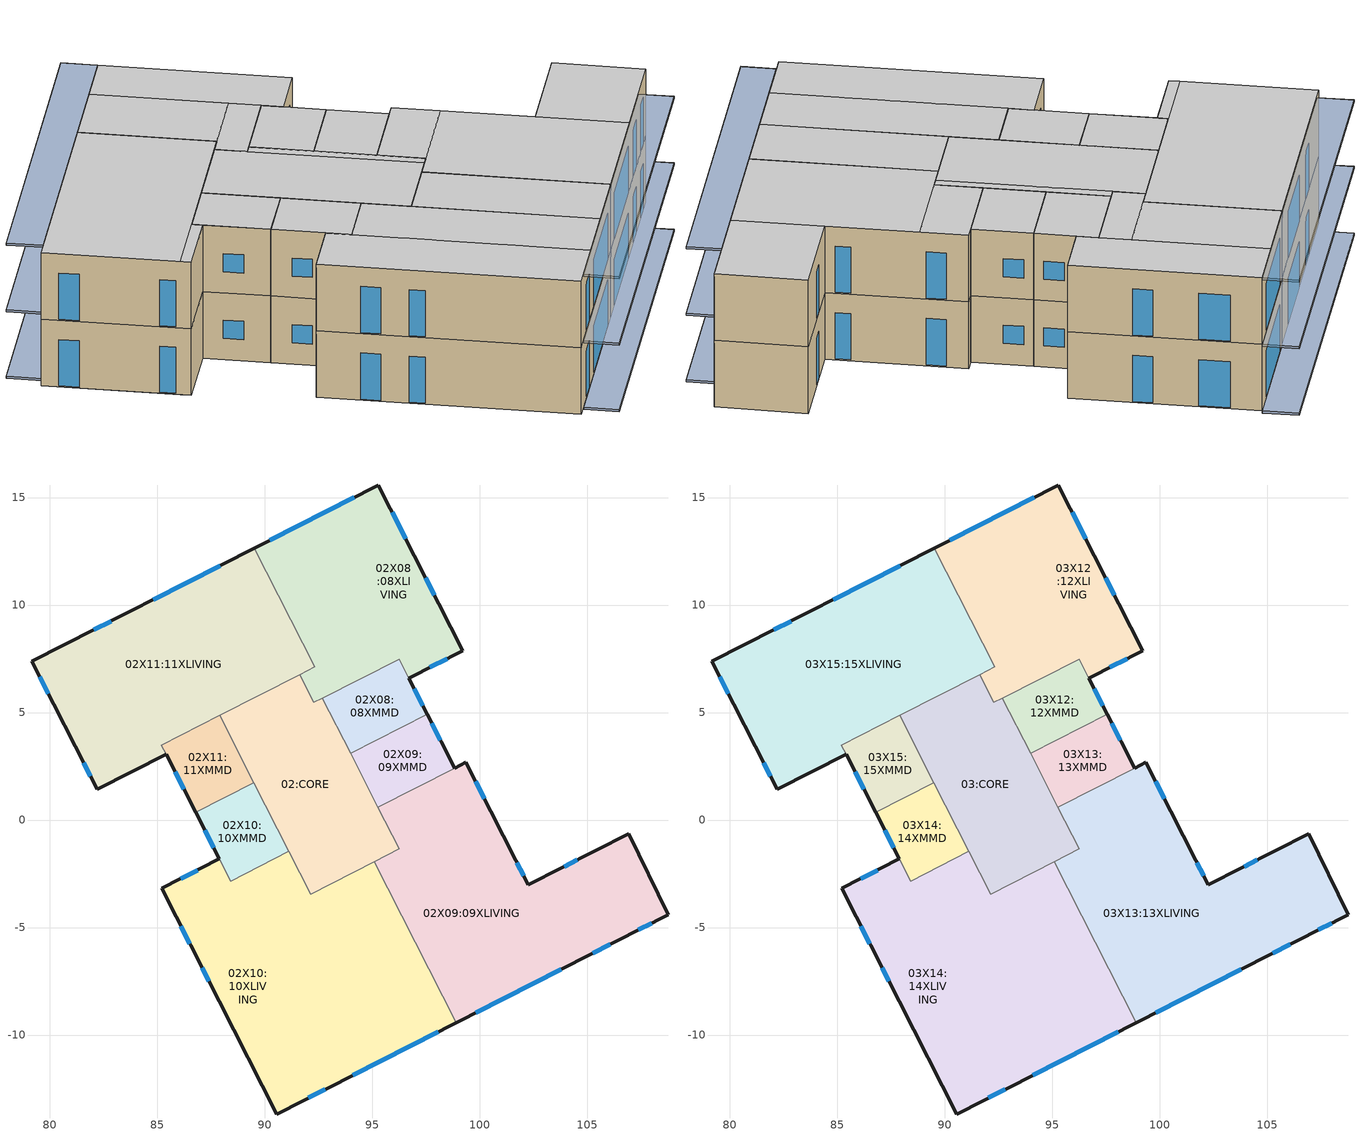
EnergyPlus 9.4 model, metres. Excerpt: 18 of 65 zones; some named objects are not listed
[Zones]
02:CORE
 floor to 01:CORE (_IntFloor1_Reversed_Rev): 96.26,-1.34 95.87,-1.54 92.29,5.47 92.69,5.67 z6.6; 95.87,-1.54 92.14,-3.44 87.91,4.87 91.63,6.77 z6.6
 wall to 02X09:09XLIVING (_Core_401 3 cm_Rev): 95.09,-1.94 96.26,-1.34 95.27,0.6 z6.6:9.9
 wall to 02X10:10XLIVING (_Core_401 3 cm_Rev): 91.13,-1.45 92.14,-3.44 95.09,-1.94 z6.6:9.9
 wall to 02X08:08XMMD (_Core_401 3 cm_Rev): 94,3.1 92.69,5.67 z6.6:9.9
 wall to 02X09:09XMMD (_Core_401 3 cm_Rev): 95.27,0.6 94,3.1 z6.6:9.9
 wall to 02X08:08XLIVING (_Core_401 3 cm_Rev): 92.69,5.67 92.29,5.47 91.63,6.77 z6.6:9.9
 wall to 02X11:11XLIVING (_Core_401 3 cm_Rev): 91.63,6.77 87.91,4.87 z6.6:9.9
 wall to 02X10:10XMMD (_Core_401 3 cm_Rev): 89.5,1.74 91.13,-1.45 z6.6:9.9
 wall to 02X11:11XMMD (_Core_401 3 cm_Rev): 87.91,4.87 89.5,1.74 z6.6:9.9
02X08:08XLIVING
 floor to 01X04:04XLIVING (_IntFloor1_Reversed_Rev): 95.59,8.79 92.33,7.13 89.52,12.64 92.78,14.31 z6.6; 96.25,7.49 92.29,5.47 91.63,6.77 95.59,8.79 z6.6; 99.21,7.88 96.7,6.6 92.78,14.31 95.29,15.58 z6.6
 wall outside (_ExtWall 201_5cm): 96.7,6.6 99.21,7.88 95.29,15.58 89.52,12.64 z6.6:9.9
 wall to 02X08:08XMMD (_IntPartition): 92.69,5.67 96.25,7.49 96.7,6.6 z6.6:9.9
 wall to 02X11:11XLIVING (_IntPartition): 89.52,12.64 92.33,7.13 91.63,6.77 z6.6:9.9
 window (_4-6-5 - 1001): 97.69,7.11 98.49,7.51 / 97.9,10.47 97.49,11.26 / 96.57,13.08 95.93,14.32 z6.65:8.95
 window (_6-12-6 SunergyClear - 1002): 94.16,15.01 90.25,13.02 z6.65:8.95
02X08:08XMMD
 floor to 01X04:04XMMD (_IntFloor1_Reversed_Rev): 97.56,4.91 94,3.1 92.69,5.67 96.25,7.49 z6.6
 wall outside (_ExtWall 201_5cm MMD): 97.56,4.91 96.7,6.6 z6.6:9.9
 wall to 02X09:09XMMD (_IntPartition): 94,3.1 97.56,4.91 z6.6:9.9
 window (_4mm - 1003): 97.36,5.32 96.95,6.12 z7.65:8.55
02X09:09XLIVING
 floor to 01X05:05XLIVING (_IntFloor1_Reversed_Rev): 100.35,0.74 96.26,-1.34 95.27,0.6 99.36,2.69 z6.6; 108.77,-4.4 104.17,-6.75 102.27,-3.02 106.93,-0.64 z6.6; 104.17,-6.75 98.91,-9.43 95.09,-1.94 100.35,0.74 z6.6
 wall outside (_ExtWall 201_5cm): 98.91,-9.43 108.77,-4.4 106.93,-0.64 102.27,-3.02 99.36,2.69 98.84,2.42 z6.6:9.9
 wall to 02X09:09XMMD (_IntPartition_Rev): 98.84,2.42 95.27,0.6 z6.6:9.9
 wall to 02X10:10XLIVING (_IntPartition): 95.09,-1.94 98.91,-9.43 z6.6:9.9
 window (_6-12-6 SunergyClear - 1002): 99.83,-8.96 103.79,-6.94 z6.65:8.95
 window (_4-6-5 - 1001): 105.27,-6.19 106.07,-5.78 / 107.38,-5.11 108,-4.79 / 104.55,-1.85 103.93,-2.17 / 100.22,1 99.81,1.8 z6.65:8.95
 window x2 (_4-6-5 - 1001): 102.05,-2.6 101.74,-1.98 z6.65:8.95
02X09:09XMMD
 floor to 01X05:05XMMD (_IntFloor1_Reversed_Rev): 98.84,2.42 95.27,0.6 94,3.1 97.56,4.91 z6.6
 wall outside (_ExtWall 201_5cm MMD): 98.84,2.42 97.56,4.91 z6.6:9.9
 window (_4mm - 1003): 98.18,3.71 97.77,4.51 z7.65:8.55
02X10:10XLIVING
 floor to 01X06:06XLIVING (_IntFloor1_Reversed_Rev): 98.91,-9.43 95.95,-10.93 92.14,-3.44 95.09,-1.94 z6.6; 95.95,-10.93 93.25,-12.3 88.42,-2.83 91.13,-1.45 z6.6; 93.25,-12.3 90.55,-13.67 85.21,-3.18 87.9,-1.81 z6.6
 wall outside (_ExtWall 201_5cm): 87.9,-1.81 85.21,-3.18 90.55,-13.67 98.91,-9.43 z6.6:9.9
 wall to 02X10:10XMMD (_IntPartition_Rev): 91.13,-1.45 88.42,-2.83 87.9,-1.81 z6.6:9.9
 window (_4-6-5 - 1001): 92.03,-12.92 92.82,-12.52 / 86.89,-2.33 86.09,-2.73 z6.65:8.95
 window (_6-12-6 SunergyClear - 1002): 94.11,-11.87 98.07,-9.85 z6.65:8.95
 window x2 (_4-6-5 - 1001): 87.09,-6.87 87.41,-7.49 z6.65:8.95
 window x3 (_4-6-5 - 1001): 86.11,-4.94 86.51,-5.74 z6.65:8.95
02X10:10XMMD
 floor to 01X06:06XMMD (_IntFloor1_Reversed_Rev): 91.13,-1.45 88.42,-2.83 86.8,0.36 89.5,1.74 z6.6
 wall outside (_ExtWall 201_5cm MMD): 86.8,0.36 87.9,-1.81 z6.6:9.9
 wall to 02X11:11XMMD (_IntPartition): 89.5,1.74 86.8,0.36 z6.6:9.9
 window (_4mm - 1003): 87.22,-0.48 87.63,-1.28 z7.65:8.55
02X11:11XLIVING
 floor to 01X07:07XLIVING (_IntFloor1_Reversed_Rev): 85.42,3.06 82.21,1.43 81.99,1.86 85.2,3.49 z6.6; 92.33,7.13 81.99,1.86 79.18,7.38 89.52,12.64 z6.6
 wall outside (_ExtWall 201_5cm): 89.52,12.64 79.18,7.38 82.21,1.43 85.42,3.06 z6.6:9.9
 wall to 02X11:11XMMD (_IntPartition): 85.42,3.06 85.2,3.49 87.91,4.87 z6.6:9.9
 window (_4-6-5 - 1001): 82.86,9.25 82.06,8.84 / 79.54,6.67 79.94,5.87 z6.65:8.95
 window (_6-12-6 SunergyClear - 1002): 87.94,11.84 84.82,10.25 z6.65:8.95
 window x2 (_4-6-5 - 1001): 81.58,2.67 81.89,2.05 z6.65:8.95
02X11:11XMMD
 floor to 01X07:07XMMD (_IntFloor1_Reversed_Rev): 89.5,1.74 86.8,0.36 85.2,3.49 87.91,4.87 z6.6
 wall outside (_ExtWall 201_5cm MMD): 85.42,3.06 86.8,0.36 z6.6:9.9
 window (_4mm - 1003): 85.84,2.24 86.25,1.44 z7.65:8.55
03:CORE
 floor to 02:CORE (_IntFloor1_Reversed_Rev): 96.26,-1.34 95.87,-1.54 92.29,5.47 92.69,5.67 z9.9; 95.87,-1.54 92.14,-3.44 87.91,4.87 91.63,6.77 z9.9
 wall to 03X13:13XLIVING (_Core_401 3 cm_Rev): 95.09,-1.94 96.26,-1.34 95.27,0.6 z9.9:13.2
 wall to 03X14:14XLIVING (_Core_401 3 cm_Rev): 91.13,-1.45 92.14,-3.44 95.09,-1.94 z9.9:13.2
 wall to 03X12:12XMMD (_Core_401 3 cm_Rev): 94,3.1 92.69,5.67 z9.9:13.2
 wall to 03X13:13XMMD (_Core_401 3 cm_Rev): 95.27,0.6 94,3.1 z9.9:13.2
 wall to 03X12:12XLIVING (_Core_401 3 cm_Rev): 92.69,5.67 92.29,5.47 91.63,6.77 z9.9:13.2
 wall to 03X15:15XLIVING (_Core_401 3 cm_Rev): 91.63,6.77 87.91,4.87 z9.9:13.2
 wall to 03X14:14XMMD (_Core_401 3 cm_Rev): 89.5,1.74 91.13,-1.45 z9.9:13.2
 wall to 03X15:15XMMD (_Core_401 3 cm_Rev): 87.91,4.87 89.5,1.74 z9.9:13.2
 ceiling to 04:CORE (_IntFloor1_Reversed): 92.29,5.47 95.87,-1.54 96.26,-1.34 92.69,5.67 z13.2; 87.91,4.87 92.14,-3.44 95.87,-1.54 91.63,6.77 z13.2
03X12:12XLIVING
 floor to 02X08:08XLIVING (_IntFloor1_Reversed_Rev): 95.59,8.79 92.33,7.13 89.52,12.64 92.78,14.31 z9.9; 96.25,7.49 92.29,5.47 91.63,6.77 95.59,8.79 z9.9; 99.21,7.88 96.7,6.6 92.78,14.31 95.29,15.58 z9.9
 wall outside (_ExtWall 201_5cm): 96.7,6.6 99.21,7.88 95.29,15.58 89.52,12.64 z9.9:13.2
 wall to 03X12:12XMMD (_IntPartition): 92.69,5.67 96.25,7.49 96.7,6.6 z9.9:13.2
 wall to 03X15:15XLIVING (_IntPartition): 89.52,12.64 92.33,7.13 91.63,6.77 z9.9:13.2
 window (_4-6-5 - 1001): 97.69,7.11 98.49,7.51 / 97.9,10.47 97.49,11.26 / 96.57,13.08 95.93,14.32 z9.95:12.25
 window (_6-12-6 SunergyClear - 1002): 94.16,15.01 90.25,13.02 z9.95:12.25
 ceiling to 04X16:16XLIVING (_IntFloor1_Reversed): 89.52,12.64 92.33,7.13 95.59,8.79 92.78,14.31 z13.2; 91.63,6.77 92.29,5.47 96.25,7.49 95.59,8.79 z13.2; 92.78,14.31 96.7,6.6 99.21,7.88 95.29,15.58 z13.2
03X12:12XMMD
 floor to 02X08:08XMMD (_IntFloor1_Reversed_Rev): 97.56,4.91 94,3.1 92.69,5.67 96.25,7.49 z9.9
 wall outside (_ExtWall 201_5cm MMD): 97.56,4.91 96.7,6.6 z9.9:13.2
 wall to 03X13:13XMMD (_IntPartition): 94,3.1 97.56,4.91 z9.9:13.2
 window (_4mm - 1003): 97.36,5.32 96.95,6.12 z10.95:11.85
 ceiling to 04X16:16XMMD (_IntFloor1_Reversed): 92.69,5.67 94,3.1 97.56,4.91 96.25,7.49 z13.2
03X13:13XLIVING
 floor to 02X09:09XLIVING (_IntFloor1_Reversed_Rev): 100.35,0.74 96.26,-1.34 95.27,0.6 99.36,2.69 z9.9; 108.77,-4.4 104.17,-6.75 102.27,-3.02 106.93,-0.64 z9.9; 104.17,-6.75 98.91,-9.43 95.09,-1.94 100.35,0.74 z9.9
 wall outside (_ExtWall 201_5cm): 98.91,-9.43 108.77,-4.4 106.93,-0.64 102.27,-3.02 99.36,2.69 98.84,2.42 z9.9:13.2
 wall to 03X13:13XMMD (_IntPartition_Rev): 98.84,2.42 95.27,0.6 z9.9:13.2
 wall to 03X14:14XLIVING (_IntPartition): 95.09,-1.94 98.91,-9.43 z9.9:13.2
 window (_6-12-6 SunergyClear - 1002): 99.83,-8.96 103.79,-6.94 z9.95:12.25
 window (_4-6-5 - 1001): 105.27,-6.19 106.07,-5.78 / 107.38,-5.11 108,-4.79 / 104.55,-1.85 103.93,-2.17 / 100.22,1 99.81,1.8 z9.95:12.25
 window x2 (_4-6-5 - 1001): 102.05,-2.6 101.74,-1.98 z9.95:12.25
 ceiling to 04X17:17XLIVING (_IntFloor1_Reversed): 95.27,0.6 96.26,-1.34 100.35,0.74 99.36,2.69 z13.2; 102.27,-3.02 104.17,-6.75 108.77,-4.4 106.93,-0.64 z13.2; 95.09,-1.94 98.91,-9.43 104.17,-6.75 100.35,0.74 z13.2
03X13:13XMMD
 floor to 02X09:09XMMD (_IntFloor1_Reversed_Rev): 98.84,2.42 95.27,0.6 94,3.1 97.56,4.91 z9.9
 wall outside (_ExtWall 201_5cm MMD): 98.84,2.42 97.56,4.91 z9.9:13.2
 window (_4mm - 1003): 98.18,3.71 97.77,4.51 z10.95:11.85
 ceiling to 04X17:17XMMD (_IntFloor1_Reversed): 94,3.1 95.27,0.6 98.84,2.42 97.56,4.91 z13.2
03X14:14XLIVING
 floor to 02X10:10XLIVING (_IntFloor1_Reversed_Rev): 98.91,-9.43 95.95,-10.93 92.14,-3.44 95.09,-1.94 z9.9; 95.95,-10.93 93.25,-12.3 88.42,-2.83 91.13,-1.45 z9.9; 93.25,-12.3 90.55,-13.67 85.21,-3.18 87.9,-1.81 z9.9
 wall outside (_ExtWall 201_5cm): 87.9,-1.81 85.21,-3.18 90.55,-13.67 98.91,-9.43 z9.9:13.2
 wall to 03X14:14XMMD (_IntPartition_Rev): 91.13,-1.45 88.42,-2.83 87.9,-1.81 z9.9:13.2
 window (_4-6-5 - 1001): 92.03,-12.92 92.82,-12.52 / 86.89,-2.33 86.09,-2.73 z9.95:12.25
 window (_6-12-6 SunergyClear - 1002): 94.11,-11.87 98.07,-9.85 z9.95:12.25
 window x2 (_4-6-5 - 1001): 87.09,-6.87 87.41,-7.49 z9.95:12.25
 window x3 (_4-6-5 - 1001): 86.11,-4.94 86.51,-5.74 z9.95:12.25
 ceiling to 04X18:18XLIVING (_IntFloor1_Reversed): 92.14,-3.44 95.95,-10.93 98.91,-9.43 95.09,-1.94 z13.2; 88.42,-2.83 93.25,-12.3 95.95,-10.93 91.13,-1.45 z13.2; 85.21,-3.18 90.55,-13.67 93.25,-12.3 87.9,-1.81 z13.2
03X14:14XMMD
 floor to 02X10:10XMMD (_IntFloor1_Reversed_Rev): 91.13,-1.45 88.42,-2.83 86.8,0.36 89.5,1.74 z9.9
 wall outside (_ExtWall 201_5cm MMD): 86.8,0.36 87.9,-1.81 z9.9:13.2
 wall to 03X15:15XMMD (_IntPartition): 89.5,1.74 86.8,0.36 z9.9:13.2
 window (_4mm - 1003): 87.22,-0.48 87.63,-1.28 z10.95:11.85
 ceiling to 04X18:18XMMD (_IntFloor1_Reversed): 86.8,0.36 88.42,-2.83 91.13,-1.45 89.5,1.74 z13.2
03X15:15XLIVING
 floor to 02X11:11XLIVING (_IntFloor1_Reversed_Rev): 85.42,3.06 82.21,1.43 81.99,1.86 85.2,3.49 z9.9; 92.33,7.13 81.99,1.86 79.18,7.38 89.52,12.64 z9.9
 wall outside (_ExtWall 201_5cm): 89.52,12.64 79.18,7.38 82.21,1.43 85.42,3.06 z9.9:13.2
 wall to 03X15:15XMMD (_IntPartition): 85.42,3.06 85.2,3.49 87.91,4.87 z9.9:13.2
 window (_4-6-5 - 1001): 82.86,9.25 82.06,8.84 / 79.54,6.67 79.94,5.87 z9.95:12.25
 window (_6-12-6 SunergyClear - 1002): 87.94,11.84 84.82,10.25 z9.95:12.25
 window x2 (_4-6-5 - 1001): 81.58,2.67 81.89,2.05 z9.95:12.25
 ceiling to 04X19:19XLIVING (_IntFloor1_Reversed): 81.99,1.86 82.21,1.43 85.42,3.06 85.2,3.49 z13.2; 79.18,7.38 81.99,1.86 92.33,7.13 89.52,12.64 z13.2
03X15:15XMMD
 floor to 02X11:11XMMD (_IntFloor1_Reversed_Rev): 89.5,1.74 86.8,0.36 85.2,3.49 87.91,4.87 z9.9
 wall outside (_ExtWall 201_5cm MMD): 85.42,3.06 86.8,0.36 z9.9:13.2
 window (_4mm - 1003): 85.84,2.24 86.25,1.44 z10.95:11.85
 ceiling to 04X19:19XMMD (_IntFloor1_Reversed): 85.2,3.49 86.8,0.36 89.5,1.74 87.91,4.87 z13.2
shading: 95.29,15.58 94.54,17.06 / 94.54,17.06 79.05,9.17 / 79.05,9.17 79.8,7.69 / 79.8,7.69 95.29,15.58 / 91.9,-14.78 107.37,-6.9 / 107.37,-6.9 106.65,-5.48 / 106.65,-5.48 91.18,-13.37 / 91.18,-13.37 91.9,-14.78 z6.5:6.6; 95.29,15.58 94.54,17.06 / 94.54,17.06 79.05,9.17 / 79.05,9.17 79.8,7.69 / 79.8,7.69 95.29,15.58 / 91.9,-14.78 107.37,-6.9 / 107.37,-6.9 106.65,-5.48 / 106.65,-5.48 91.18,-13.37 / 91.18,-13.37 91.9,-14.78 z9.8:9.9; 95.29,15.58 94.54,17.06 / 94.54,17.06 79.05,9.17 / 79.05,9.17 79.8,7.69 / 79.8,7.69 95.29,15.58 / 91.9,-14.78 107.37,-6.9 / 107.37,-6.9 106.65,-5.48 / 106.65,-5.48 91.18,-13.37 / 91.18,-13.37 91.9,-14.78 z13.1:13.2; 79.8,7.69 79.05,9.17 94.54,17.06 95.29,15.58 z6.5; 79.05,9.17 79.8,7.69 95.29,15.58 94.54,17.06 z6.6; 91.9,-14.78 91.18,-13.37 106.65,-5.48 107.37,-6.9 z6.5; 91.18,-13.37 91.9,-14.78 107.37,-6.9 106.65,-5.48 z6.6; 79.8,7.69 79.05,9.17 94.54,17.06 95.29,15.58 z9.8; 79.05,9.17 79.8,7.69 95.29,15.58 94.54,17.06 z9.9; 91.9,-14.78 91.18,-13.37 106.65,-5.48 107.37,-6.9 z9.8; 91.18,-13.37 91.9,-14.78 107.37,-6.9 106.65,-5.48 z9.9; 79.8,7.69 79.05,9.17 94.54,17.06 95.29,15.58 z13.1; 79.05,9.17 79.8,7.69 95.29,15.58 94.54,17.06 z13.2; 91.9,-14.78 91.18,-13.37 106.65,-5.48 107.37,-6.9 z13.1; 91.18,-13.37 91.9,-14.78 107.37,-6.9 106.65,-5.48 z13.2
[Building]
Hakneset Hagdola 13: Loads convergence tolerance value=0.04; Maximum number of warmup days=25; Minimum number of warmup days=6; North axis=0; Solar distribution=FullExterior; Temperature convergence tolerance value=0.4; Terrain=City
[Site:GroundReflectance]
0.2, 0.2, 0.2, 0.2, 0.2, 0.2, 0.2, 0.2, 0.2, 0.2, 0.2, 0.2
[Site:GroundReflectance:SnowModifier]
2, 2
[Site:GroundTemperature:BuildingSurface]
18, 18, 18, 18, 18, 18, 18, 18, 18, 18, 18, 18
[Site:GroundTemperature:Deep]
18, 18, 18, 18, 18, 18, 18, 18, 18, 18, 18, 18
[Site:GroundTemperature:FCfactorMethod]
January ground temperature=14.56; February ground temperature=15.21; March ground temperature=16.32; April ground temperature=21.47; May ground temperature=26.48; June ground temperature=30.09; July ground temperature=32.2; August ground temperature=33.24; September ground temperature=31.42; October ground temperature=27.68; November ground temperature=21.81; December ground temperature=17.94
[Site:GroundTemperature:Shallow]
18, 18, 18, 18, 18, 18, 18, 18, 18, 18, 18, 18
[Site:Location]
Tel aviv (01-01:31-12)  (01-01:31-12): Elevation=49; Latitude=32; Longitude=34.9; Time zone=2
[Construction]
_4-6-5 - 1001: Simple _4-6-5 - 1001
_4-6-5 - 2001: 30001, Simple _4-6-5 - 1001
_4mm - 1003: Simple _4mm - 1003
_6-12-6 SunergyClear - 1002: Simple _6-12-6 SunergyClear - 1002
_6-12-6 SunergyClear - 2002: 30005, Simple _6-12-6 SunergyClear - 1002
_Core_401 3 cm_Rev: _1045 Thermal Plaster 200_.03, _1045_RegularConcrete_1.1.1_.2
_ExtWall 201_5cm: _1045_Cemented Plaster_2.2_.02, _1045_RegularConcrete_1.1.1_.2, _1045 Cellular Glass 24_14.10_.05, _1045 Gypsum Board_3.3_.0125
_ExtWall 201_5cm MMD: _1045_Cemented Plaster_2.2_.02, _1045_RegularConcrete_1.1.1_.3, _1045 Cellular Glass 24_14.10_.05, _1045 Gypsum Board_3.3_.0125
_IntFloor1_Reversed: _1045 Ceramic porcelain_12.1_.02, _1045_Cemented Plaster_2.2_.02, _1045 Sand and gravel_10.1_.08, 0_Palziv_.006, _1045_RegularConcrete_1.1.1_.2, _1045_IntTiah_Cement Lime Plaster_2.1_.02
_IntFloor1_Reversed_Rev: _1045_IntTiah_Cement Lime Plaster_2.1_.02, _1045_RegularConcrete_1.1.1_.2, 0_Palziv_.006, _1045 Sand and gravel_10.1_.08, _1045_Cemented Plaster_2.2_.02, _1045 Ceramic porcelain_12.1_.02
_IntPartition; _IntPartition_Rev: _1045_IntTiah_Cement Lime Plaster_2.1_.015, _1045 Light Concrete Cement Regular Aggregates 2000_1.2.2.1_.1, _1045_IntTiah_Cement Lime Plaster_2.1_.015
[Material] Solar absorptance=0.4; Thermal absorptance=0.9; Visible absorptance=0.4
Name | Conductivity | Density | Roughness | Specific heat | Thickness
0_Palziv_.006 | 0.04 | 40 | Rough | 1000 | 0.006
_1045 Cellular Glass 24_14.10_.05 | 0.034 | 100 | Rough | 1030 | 0.05
_1045 Ceramic porcelain_12.1_.02 | 1.3 | 2300 | Smooth | 840 | 0.02
_1045 Gypsum Board_3.3_.0125 | 0.25 | 800 | Smooth | 1000 | 0.0125
_1045 Light Concrete Cement Regular Aggregates 2000_1.2.2.1_.1 | 1.3 | 2000 | MediumRough | 1000 | 0.1
_1045 Sand and gravel_10.1_.08 | 2 | 1950 | Rough | 1045 | 0.08
_1045 Thermal Plaster 200_.03 | 0.072 | 200 | Smooth | 800 | 0.03
_1045_Cemented Plaster_2.2_.02 | 1 | 1800 | Rough | 1000 | 0.02
_1045_IntTiah_Cement Lime Plaster_2.1_.02 | 0.8 | 1600 | Smooth | 1000 | 0.02
_1045_IntTiah_Cement Lime Plaster_2.1_.015 | 0.8 | 1600 | Smooth | 1000 | 0.015
_1045_RegularConcrete_1.1.1_.2 | 2 | 2400 | MediumRough | 1000 | 0.2
_1045_RegularConcrete_1.1.1_.3 | 2 | 2400 | MediumRough | 1000 | 0.3
[WindowMaterial:Blind]
30005: Back side slat beam solar reflectance=0.2; Back side slat beam visible reflectance=0.2; Back side slat diffuse solar reflectance=0.2; Back side slat diffuse visible reflectance=0.2; Back side slat infrared hemispherical emissivity=0.9; Blind bottom opening multiplier=0.5; Blind left side opening multiplier=0.5; Blind right side opening multiplier=0.5; Blind to glass distance=0.05; Blind top opening multiplier=0.5; Front side slat beam solar reflectance=0.2; Front side slat beam visible reflectance=0.2; Front side slat diffuse solar reflectance=0.2; Front side slat diffuse visible reflectance=0.2; Front side slat infrared hemispherical emissivity=0.9; Maximum slat angle=180; Minimum slat angle=0; Slat angle=0; Slat beam solar transmittance=0; Slat beam visible transmittance=0; Slat conductivity=0.1; Slat diffuse solar transmittance=0; Slat diffuse visible transmittance=0; Slat infrared hemispherical transmittance=0; Slat orientation=Vertical; Slat separation=0.05; Slat thickness=0.001; Slat width=0.025
[WindowMaterial:Shade]
30001: Airflow permeability=0; Bottom opening multiplier=0; Conductivity=160; Infrared hemispherical emissivity=0.9; Infrared transmittance=0.05; Left side opening multiplier=0; Right side opening multiplier=0; Shade to glass distance=0.05; Solar reflectance=0.6; Solar transmittance=0.15; Thickness=0.001; Top opening multiplier=0; Visible reflectance=0.6; Visible transmittance=0.15
[WindowMaterial:SimpleGlazingSystem]
Name | Solar heat gain coefficient | U factor | Visible transmittance
Simple _4-6-5 - 1001 | 0.763 | 3.042 | 0.81
Simple _4mm - 1003 | 0.847 | 5.871 | 0.892
Simple _6-12-6 SunergyClear - 1002 | 0.53 | 2.2 | 0.63
[Lights] Design level calculation method=Watts/Area; Fraction radiant=0.72; Fraction replaceable=1; Fraction visible=0.18; Return air fraction=0; Schedule=0_Baseline Residential Lighting Schedule; Watts per zone floor area=5
Name | Zone or zonelist | End use subcategory
02X08:08XLIVING General lighting | 02X08:08XLIVING | ELECTRIC EQUIPMENT#02X08:08XLIVING#GeneralLights
02X08:08XMMD General lighting | 02X08:08XMMD | ELECTRIC EQUIPMENT#02X08:08XMMD#GeneralLights
02X09:09XLIVING General lighting | 02X09:09XLIVING | ELECTRIC EQUIPMENT#02X09:09XLIVING#GeneralLights
02X09:09XMMD General lighting | 02X09:09XMMD | ELECTRIC EQUIPMENT#02X09:09XMMD#GeneralLights
02X10:10XLIVING General lighting | 02X10:10XLIVING | ELECTRIC EQUIPMENT#02X10:10XLIVING#GeneralLights
02X10:10XMMD General lighting | 02X10:10XMMD | ELECTRIC EQUIPMENT#02X10:10XMMD#GeneralLights
02X11:11XLIVING General lighting | 02X11:11XLIVING | ELECTRIC EQUIPMENT#02X11:11XLIVING#GeneralLights
02X11:11XMMD General lighting | 02X11:11XMMD | ELECTRIC EQUIPMENT#02X11:11XMMD#GeneralLights
03X12:12XLIVING General lighting | 03X12:12XLIVING | ELECTRIC EQUIPMENT#03X12:12XLIVING#GeneralLights
03X12:12XMMD General lighting | 03X12:12XMMD | ELECTRIC EQUIPMENT#03X12:12XMMD#GeneralLights
03X13:13XLIVING General lighting | 03X13:13XLIVING | ELECTRIC EQUIPMENT#03X13:13XLIVING#GeneralLights
03X13:13XMMD General lighting | 03X13:13XMMD | ELECTRIC EQUIPMENT#03X13:13XMMD#GeneralLights
03X14:14XLIVING General lighting | 03X14:14XLIVING | ELECTRIC EQUIPMENT#03X14:14XLIVING#GeneralLights
03X14:14XMMD General lighting | 03X14:14XMMD | ELECTRIC EQUIPMENT#03X14:14XMMD#GeneralLights
03X15:15XLIVING General lighting | 03X15:15XLIVING | ELECTRIC EQUIPMENT#03X15:15XLIVING#GeneralLights
03X15:15XMMD General lighting | 03X15:15XMMD | ELECTRIC EQUIPMENT#03X15:15XMMD#GeneralLights
[OtherEquipment] Carbon dioxide generation rate=0; Design level calculation method=Watts/Area; End use subcategory=General; Fraction latent=0; Fraction lost=0; Fraction radiant=0.2; Fuel type=Electricity
Name | Zone or zonelist | Power per zone floor area | Schedule
02X08:08XLIVING Equipment gain | 02X08:08XLIVING | 1 | 0_(2017) Baseline Residential Equipment Schedule
02X08:08XLIVING Miscellaneous gain | 02X08:08XLIVING | 8 | 0_(2017) Baseline Residential Non Fixed Equipment Schedule
02X08:08XMMD Equipment gain | 02X08:08XMMD | 1 | 0_(2017) Baseline Residential Equipment Schedule
02X08:08XMMD Miscellaneous gain | 02X08:08XMMD | 8 | 0_(2017) Baseline Residential Non Fixed Equipment Schedule
02X09:09XLIVING Equipment gain | 02X09:09XLIVING | 1 | 0_(2017) Baseline Residential Equipment Schedule
02X09:09XLIVING Miscellaneous gain | 02X09:09XLIVING | 8 | 0_(2017) Baseline Residential Non Fixed Equipment Schedule
02X09:09XMMD Equipment gain | 02X09:09XMMD | 1 | 0_(2017) Baseline Residential Equipment Schedule
02X09:09XMMD Miscellaneous gain | 02X09:09XMMD | 8 | 0_(2017) Baseline Residential Non Fixed Equipment Schedule
02X10:10XLIVING Equipment gain | 02X10:10XLIVING | 1 | 0_(2017) Baseline Residential Equipment Schedule
02X10:10XLIVING Miscellaneous gain | 02X10:10XLIVING | 8 | 0_(2017) Baseline Residential Non Fixed Equipment Schedule
02X10:10XMMD Equipment gain | 02X10:10XMMD | 1 | 0_(2017) Baseline Residential Equipment Schedule
02X10:10XMMD Miscellaneous gain | 02X10:10XMMD | 8 | 0_(2017) Baseline Residential Non Fixed Equipment Schedule
02X11:11XLIVING Equipment gain | 02X11:11XLIVING | 1 | 0_(2017) Baseline Residential Equipment Schedule
02X11:11XLIVING Miscellaneous gain | 02X11:11XLIVING | 8 | 0_(2017) Baseline Residential Non Fixed Equipment Schedule
02X11:11XMMD Equipment gain | 02X11:11XMMD | 1 | 0_(2017) Baseline Residential Equipment Schedule
02X11:11XMMD Miscellaneous gain | 02X11:11XMMD | 8 | 0_(2017) Baseline Residential Non Fixed Equipment Schedule
03X12:12XLIVING Equipment gain | 03X12:12XLIVING | 1 | 0_(2017) Baseline Residential Equipment Schedule
03X12:12XLIVING Miscellaneous gain | 03X12:12XLIVING | 8 | 0_(2017) Baseline Residential Non Fixed Equipment Schedule
03X12:12XMMD Equipment gain | 03X12:12XMMD | 1 | 0_(2017) Baseline Residential Equipment Schedule
03X12:12XMMD Miscellaneous gain | 03X12:12XMMD | 8 | 0_(2017) Baseline Residential Non Fixed Equipment Schedule
03X13:13XLIVING Equipment gain | 03X13:13XLIVING | 1 | 0_(2017) Baseline Residential Equipment Schedule
03X13:13XLIVING Miscellaneous gain | 03X13:13XLIVING | 8 | 0_(2017) Baseline Residential Non Fixed Equipment Schedule
03X13:13XMMD Equipment gain | 03X13:13XMMD | 1 | 0_(2017) Baseline Residential Equipment Schedule
03X13:13XMMD Miscellaneous gain | 03X13:13XMMD | 8 | 0_(2017) Baseline Residential Non Fixed Equipment Schedule
03X14:14XLIVING Equipment gain | 03X14:14XLIVING | 1 | 0_(2017) Baseline Residential Equipment Schedule
03X14:14XLIVING Miscellaneous gain | 03X14:14XLIVING | 8 | 0_(2017) Baseline Residential Non Fixed Equipment Schedule
03X14:14XMMD Equipment gain | 03X14:14XMMD | 1 | 0_(2017) Baseline Residential Equipment Schedule
03X14:14XMMD Miscellaneous gain | 03X14:14XMMD | 8 | 0_(2017) Baseline Residential Non Fixed Equipment Schedule
03X15:15XLIVING Equipment gain | 03X15:15XLIVING | 1 | 0_(2017) Baseline Residential Equipment Schedule
03X15:15XLIVING Miscellaneous gain | 03X15:15XLIVING | 8 | 0_(2017) Baseline Residential Non Fixed Equipment Schedule
03X15:15XMMD Equipment gain | 03X15:15XMMD | 1 | 0_(2017) Baseline Residential Equipment Schedule
03X15:15XMMD Miscellaneous gain | 03X15:15XMMD | 8 | 0_(2017) Baseline Residential Non Fixed Equipment Schedule
[People] Air velocity schedule=Default Air Velocity for Comfort Calculations; Carbon dioxide generation rate=3.82e-08; Clothing insulation calculation method=ClothingInsulationSchedule; Enable ashrae 55 comfort warnings=No; Fraction radiant=0.3; Mean radiant temperature calculation type=ZoneAveraged; Number of people calculation method=People/Area; Number of people schedule=0_Baseline Residential Occupancy Schedule; Sensible heat fraction=Autocalculate; Work efficiency schedule=Work efficiency
Name | Zone or zonelist | Activity level schedule | Clothing insulation schedule | People per zone floor area
People 02X08:08XLIVING | 02X08:08XLIVING | Activity Schedule 16657 | Clothing Schedule 16657 | 0.04
People 02X08:08XMMD | 02X08:08XMMD | Activity Schedule 16669 | Clothing Schedule 16669 | 0.04
People 02X09:09XLIVING | 02X09:09XLIVING | Activity Schedule 16700 | Clothing Schedule 16700 | 0.04
People 02X09:09XMMD | 02X09:09XMMD | Activity Schedule 16693 | Clothing Schedule 16693 | 0.04
People 02X10:10XLIVING | 02X10:10XLIVING | Activity Schedule 16735 | Clothing Schedule 16735 | 0.05
People 02X10:10XMMD | 02X10:10XMMD | Activity Schedule 16727 | Clothing Schedule 16727 | 0.05
People 02X11:11XLIVING | 02X11:11XLIVING | Activity Schedule 16761 | Clothing Schedule 16761 | 0.04
People 02X11:11XMMD | 02X11:11XMMD | Activity Schedule 16771 | Clothing Schedule 16771 | 0.04
People 03X12:12XLIVING | 03X12:12XLIVING | Activity Schedule 16816 | Clothing Schedule 16816 | 0.04
People 03X12:12XMMD | 03X12:12XMMD | Activity Schedule 16828 | Clothing Schedule 16828 | 0.04
People 03X13:13XLIVING | 03X13:13XLIVING | Activity Schedule 16859 | Clothing Schedule 16859 | 0.04
People 03X13:13XMMD | 03X13:13XMMD | Activity Schedule 16852 | Clothing Schedule 16852 | 0.04
People 03X14:14XLIVING | 03X14:14XLIVING | Activity Schedule 16894 | Clothing Schedule 16894 | 0.05
People 03X14:14XMMD | 03X14:14XMMD | Activity Schedule 16886 | Clothing Schedule 16886 | 0.05
People 03X15:15XLIVING | 03X15:15XLIVING | Activity Schedule 16920 | Clothing Schedule 16920 | 0.04
People 03X15:15XMMD | 03X15:15XMMD | Activity Schedule 16930 | Clothing Schedule 16930 | 0.04
[ThermostatSetpoint:DualSetpoint]
Name | Cooling setpoint temperature schedule | Heating setpoint temperature schedule
Dual Setpoint - Zone 02X08:08XLIVING | 02X08:08XLIVING Cooling SP Sch | 02X08:08XLIVING Heating Setpoint Schedule
Dual Setpoint - Zone 02X08:08XMMD | 02X08:08XMMD Cooling SP Sch | 02X08:08XMMD Heating Setpoint Schedule
Dual Setpoint - Zone 02X09:09XLIVING | 02X09:09XLIVING Cooling SP Sch | 02X09:09XLIVING Heating Setpoint Schedule
Dual Setpoint - Zone 02X09:09XMMD | 02X09:09XMMD Cooling SP Sch | 02X09:09XMMD Heating Setpoint Schedule
Dual Setpoint - Zone 02X10:10XLIVING | 02X10:10XLIVING Cooling SP Sch | 02X10:10XLIVING Heating Setpoint Schedule
Dual Setpoint - Zone 02X10:10XMMD | 02X10:10XMMD Cooling SP Sch | 02X10:10XMMD Heating Setpoint Schedule
Dual Setpoint - Zone 02X11:11XLIVING | 02X11:11XLIVING Cooling SP Sch | 02X11:11XLIVING Heating Setpoint Schedule
Dual Setpoint - Zone 02X11:11XMMD | 02X11:11XMMD Cooling SP Sch | 02X11:11XMMD Heating Setpoint Schedule
Dual Setpoint - Zone 03X12:12XLIVING | 03X12:12XLIVING Cooling SP Sch | 03X12:12XLIVING Heating Setpoint Schedule
Dual Setpoint - Zone 03X12:12XMMD | 03X12:12XMMD Cooling SP Sch | 03X12:12XMMD Heating Setpoint Schedule
Dual Setpoint - Zone 03X13:13XLIVING | 03X13:13XLIVING Cooling SP Sch | 03X13:13XLIVING Heating Setpoint Schedule
Dual Setpoint - Zone 03X13:13XMMD | 03X13:13XMMD Cooling SP Sch | 03X13:13XMMD Heating Setpoint Schedule
Dual Setpoint - Zone 03X14:14XLIVING | 03X14:14XLIVING Cooling SP Sch | 03X14:14XLIVING Heating Setpoint Schedule
Dual Setpoint - Zone 03X14:14XMMD | 03X14:14XMMD Cooling SP Sch | 03X14:14XMMD Heating Setpoint Schedule
Dual Setpoint - Zone 03X15:15XLIVING | 03X15:15XLIVING Cooling SP Sch | 03X15:15XLIVING Heating Setpoint Schedule
Dual Setpoint - Zone 03X15:15XMMD | 03X15:15XMMD Cooling SP Sch | 03X15:15XMMD Heating Setpoint Schedule
[WindowShadingControl] Glare control is active=No; Multiple surface control type=Group; Setpoint 2=0; Type of slat angle control for blinds=FixedSlatAngle
Name | Zone | Construction with shading | Fenestration surface name 1 | Fenestration surface name 2 | Fenestration surface name 3 | Schedule | Shading control is scheduled | Shading control type | Shading type | Fenestration surface name 4 | Fenestration surface name 5
71001 | 02X08:08XLIVING | _4-6-5 - 2001 | 02X08:08XLIVING_Wall_4_0_0_0_0_0_Win | 02X08:08XLIVING_Wall_5_0_0_0_0_1_Win | 02X08:08XLIVING_Wall_5_0_0_1_0_0_Win | 0_(2017) Residential Exterior Shading Schedule - Zone A-B | Yes | OnIfScheduleAllows | ExteriorShade
71002 | 02X08:08XLIVING | _6-12-6 SunergyClear - 2002 | 02X08:08XLIVING_Wall_6_0_0_0_0_0_Win |  |  |  | No | AlwaysOn | ExteriorBlind
81001 | 02X09:09XLIVING | _4-6-5 - 2001 | 02X09:09XLIVING_Wall_2_0_0_1_0_1_Win | 02X09:09XLIVING_Wall_2_0_0_2_0_0_Win | 02X09:09XLIVING_Wall_4_0_0_0_0_0_Win | 0_(2017) Residential Exterior Shading Schedule - Zone A-B | Yes | OnIfScheduleAllows | ExteriorShade | 02X09:09XLIVING_Wall_5_0_0_0_0_2_Win | 02X09:09XLIVING_Wall_5_0_0_2_0_0_Win
81002 | 02X09:09XLIVING | _6-12-6 SunergyClear - 2002 | 02X09:09XLIVING_Wall_2_0_0_0_0_2_Win |  |  |  | No | AlwaysOn | ExteriorBlind
91001 | 02X10:10XLIVING | _4-6-5 - 2001 | 02X10:10XLIVING_Wall_2_0_0_0_0_1_Win | 02X10:10XLIVING_Wall_8_0_0_0_0_0_Win | 02X10:10XLIVING_Wall_9_0_0_0_0_4_Win | 0_(2017) Residential Exterior Shading Schedule - Zone A-B | Yes | OnIfScheduleAllows | ExteriorShade | 02X10:10XLIVING_Wall_9_0_0_2_0_2_Win
91002 | 02X10:10XLIVING | _6-12-6 SunergyClear - 2002 | 02X10:10XLIVING_Wall_2_0_0_1_0_0_Win |  |  |  | No | AlwaysOn | ExteriorBlind
101001 | 02X11:11XLIVING | _4-6-5 - 2001 | 02X11:11XLIVING_Wall_5_0_0_0_0_1_Win | 02X11:11XLIVING_Wall_6_0_0_0_0_2_Win | 02X11:11XLIVING_Wall_6_0_0_1_0_1_Win | 0_(2017) Residential Exterior Shading Schedule - Zone A-B | Yes | OnIfScheduleAllows | ExteriorShade
101002 | 02X11:11XLIVING | _6-12-6 SunergyClear - 2002 | 02X11:11XLIVING_Wall_5_0_0_1_0_0_Win |  |  |  | No | AlwaysOn | ExteriorBlind
111001 | 03X12:12XLIVING | _4-6-5 - 2001 | 03X12:12XLIVING_Wall_4_0_0_0_0_0_Win | 03X12:12XLIVING_Wall_5_0_0_0_0_1_Win | 03X12:12XLIVING_Wall_5_0_0_1_0_0_Win | 0_(2017) Residential Exterior Shading Schedule - Zone A-B | Yes | OnIfScheduleAllows | ExteriorShade
111002 | 03X12:12XLIVING | _6-12-6 SunergyClear - 2002 | 03X12:12XLIVING_Wall_6_0_0_0_0_0_Win |  |  |  | No | AlwaysOn | ExteriorBlind
121001 | 03X13:13XLIVING | _4-6-5 - 2001 | 03X13:13XLIVING_Wall_2_0_0_1_0_1_Win | 03X13:13XLIVING_Wall_2_0_0_2_0_0_Win | 03X13:13XLIVING_Wall_4_0_0_0_0_0_Win | 0_(2017) Residential Exterior Shading Schedule - Zone A-B | Yes | OnIfScheduleAllows | ExteriorShade | 03X13:13XLIVING_Wall_5_0_0_0_0_2_Win | 03X13:13XLIVING_Wall_5_0_0_2_0_0_Win
121002 | 03X13:13XLIVING | _6-12-6 SunergyClear - 2002 | 03X13:13XLIVING_Wall_2_0_0_0_0_2_Win |  |  |  | No | AlwaysOn | ExteriorBlind
131001 | 03X14:14XLIVING | _4-6-5 - 2001 | 03X14:14XLIVING_Wall_2_0_0_0_0_1_Win | 03X14:14XLIVING_Wall_8_0_0_0_0_0_Win | 03X14:14XLIVING_Wall_9_0_0_0_0_4_Win | 0_(2017) Residential Exterior Shading Schedule - Zone A-B | Yes | OnIfScheduleAllows | ExteriorShade | 03X14:14XLIVING_Wall_9_0_0_2_0_2_Win
131002 | 03X14:14XLIVING | _6-12-6 SunergyClear - 2002 | 03X14:14XLIVING_Wall_2_0_0_1_0_0_Win |  |  |  | No | AlwaysOn | ExteriorBlind
141001 | 03X15:15XLIVING | _4-6-5 - 2001 | 03X15:15XLIVING_Wall_5_0_0_0_0_1_Win | 03X15:15XLIVING_Wall_6_0_0_0_0_2_Win | 03X15:15XLIVING_Wall_6_0_0_1_0_1_Win | 0_(2017) Residential Exterior Shading Schedule - Zone A-B | Yes | OnIfScheduleAllows | ExteriorShade
141002 | 03X15:15XLIVING | _6-12-6 SunergyClear - 2002 | 03X15:15XLIVING_Wall_5_0_0_1_0_0_Win |  |  |  | No | AlwaysOn | ExteriorBlind
[Zone] Multiplier=1; Type=1; Zone inside convection algorithm=TARP
Name | Floor area | Part of total floor area | Volume
02:CORE; 03:CORE | 42.5196 | No | 140.3146
02X08:08XLIVING; 03X12:12XLIVING | 53.5072 | Yes | 176.5738
02X08:08XMMD; 03X12:12XMMD | 11.5554 | Yes | 38.1329
02X09:09XLIVING; 03X13:13XLIVING | 81.3693 | Yes | 268.5187
02X09:09XMMD; 03X13:13XMMD | 11.1935 | Yes | 36.9387
02X10:10XLIVING; 03X14:14XLIVING | 95.6822 | Yes | 315.7512
02X10:10XMMD; 03X14:14XMMD | 10.8795 | Yes | 35.9024
02X11:11XLIVING; 03X15:15XLIVING | 73.5994 | Yes | 242.8779
02X11:11XMMD; 03X15:15XMMD | 10.6935 | Yes | 35.2885
[ZoneControl:Thermostat] Control type schedule=Zone Control Type Sched
Name | Zone or zonelist | Control 1
02X08:08XLIVING Thermostat | 02X08:08XLIVING | Dual Setpoint - Zone 02X08:08XLIVING
02X08:08XMMD Thermostat | 02X08:08XMMD | Dual Setpoint - Zone 02X08:08XMMD
02X09:09XLIVING Thermostat | 02X09:09XLIVING | Dual Setpoint - Zone 02X09:09XLIVING
02X09:09XMMD Thermostat | 02X09:09XMMD | Dual Setpoint - Zone 02X09:09XMMD
02X10:10XLIVING Thermostat | 02X10:10XLIVING | Dual Setpoint - Zone 02X10:10XLIVING
02X10:10XMMD Thermostat | 02X10:10XMMD | Dual Setpoint - Zone 02X10:10XMMD
02X11:11XLIVING Thermostat | 02X11:11XLIVING | Dual Setpoint - Zone 02X11:11XLIVING
02X11:11XMMD Thermostat | 02X11:11XMMD | Dual Setpoint - Zone 02X11:11XMMD
03X12:12XLIVING Thermostat | 03X12:12XLIVING | Dual Setpoint - Zone 03X12:12XLIVING
03X12:12XMMD Thermostat | 03X12:12XMMD | Dual Setpoint - Zone 03X12:12XMMD
03X13:13XLIVING Thermostat | 03X13:13XLIVING | Dual Setpoint - Zone 03X13:13XLIVING
03X13:13XMMD Thermostat | 03X13:13XMMD | Dual Setpoint - Zone 03X13:13XMMD
03X14:14XLIVING Thermostat | 03X14:14XLIVING | Dual Setpoint - Zone 03X14:14XLIVING
03X14:14XMMD Thermostat | 03X14:14XMMD | Dual Setpoint - Zone 03X14:14XMMD
03X15:15XLIVING Thermostat | 03X15:15XLIVING | Dual Setpoint - Zone 03X15:15XLIVING
03X15:15XMMD Thermostat | 03X15:15XMMD | Dual Setpoint - Zone 03X15:15XMMD
[Zone equipment]
02X08:08XLIVING: 02X08:08XLIVING Ideal Loads Air
02X08:08XMMD: 02X08:08XMMD Ideal Loads Air
02X09:09XLIVING: 02X09:09XLIVING Ideal Loads Air
02X09:09XMMD: 02X09:09XMMD Ideal Loads Air
02X10:10XLIVING: 02X10:10XLIVING Ideal Loads Air
02X10:10XMMD: 02X10:10XMMD Ideal Loads Air
02X11:11XLIVING: 02X11:11XLIVING Ideal Loads Air
02X11:11XMMD: 02X11:11XMMD Ideal Loads Air
03X12:12XLIVING: 03X12:12XLIVING Ideal Loads Air
03X12:12XMMD: 03X12:12XMMD Ideal Loads Air
03X13:13XLIVING: 03X13:13XLIVING Ideal Loads Air
03X13:13XMMD: 03X13:13XMMD Ideal Loads Air
03X14:14XLIVING: 03X14:14XLIVING Ideal Loads Air
03X14:14XMMD: 03X14:14XMMD Ideal Loads Air
03X15:15XLIVING: 03X15:15XLIVING Ideal Loads Air
03X15:15XMMD: 03X15:15XMMD Ideal Loads Air
[ZoneHVAC:IdealLoadsAirSystem] Cooling limit=NoLimit; Dehumidification control type=None; Heat recovery type=None; Heating limit=NoLimit; Humidification control type=None; Maximum heating supply air humidity ratio=0.012; Maximum heating supply air temperature=35; Minimum cooling supply air humidity ratio=0.008; Minimum cooling supply air temperature=12; Outdoor air economizer type=NoEconomizer
Name | Cooling availability schedule | Heating availability schedule
07X27:27XMMD Ideal Loads Air | 07X27:27XMMD Cooling Availability Sch | 07X27:27XMMD Heating Availability Sch
07X28:28XLIVING Ideal Loads Air | 07X28:28XLIVING Cooling Availability Sch | 07X28:28XLIVING Heating Availability Sch
07X28:28XMMD Ideal Loads Air | 07X28:28XMMD Cooling Availability Sch | 07X28:28XMMD Heating Availability Sch
[ZoneInfiltration:DesignFlowRate] Constant term coefficient=1; Design flow rate calculation method=Flow/Zone; Schedule=On 24/7; Temperature term coefficient=0; Velocity squared term coefficient=0; Velocity term coefficient=0
Name | Zone or zonelist | Design flow rate
02:CORE Infiltration | 02:CORE | 0.027283
02X08:08XLIVING Infiltration | 02X08:08XLIVING | 0.034334
02X08:08XMMD Infiltration | 02X08:08XMMD | 0.007415
02X09:09XLIVING Infiltration | 02X09:09XLIVING | 0.052212
02X09:09XMMD Infiltration | 02X09:09XMMD | 0.007183
02X10:10XLIVING Infiltration | 02X10:10XLIVING | 0.061396
02X10:10XMMD Infiltration | 02X10:10XMMD | 0.006981
02X11:11XLIVING Infiltration | 02X11:11XLIVING | 0.047226
02X11:11XMMD Infiltration | 02X11:11XMMD | 0.006862
03:CORE Infiltration | 03:CORE | 0.027283
03X12:12XLIVING Infiltration | 03X12:12XLIVING | 0.034334
03X12:12XMMD Infiltration | 03X12:12XMMD | 0.007415
03X13:13XLIVING Infiltration | 03X13:13XLIVING | 0.052212
03X13:13XMMD Infiltration | 03X13:13XMMD | 0.007183
03X14:14XLIVING Infiltration | 03X14:14XLIVING | 0.061396
03X14:14XMMD Infiltration | 03X14:14XMMD | 0.006981
03X15:15XLIVING Infiltration | 03X15:15XLIVING | 0.047226
03X15:15XMMD Infiltration | 03X15:15XMMD | 0.006862
[ZoneVentilation:DesignFlowRate] Constant term coefficient=1; Delta temperature=2; Design flow rate calculation method=Flow/Zone; Fan pressure rise=0; Fan total efficiency=1; Maximum indoor temperature=100; Maximum outdoor temperature=100; Maximum wind speed=40; Minimum indoor temperature=-100; Minimum outdoor temperature=-100; Schedule=0_(2023) Residential Natural ventilation Schedule - Zones  A/B; Temperature term coefficient=0; Velocity squared term coefficient=0; Velocity term coefficient=0; Ventilation type=Natural
Name | Zone or zonelist | Design flow rate
02X08:08XLIVING Nat Vent | 02X08:08XLIVING | 0.049048
02X08:08XMMD Nat Vent | 02X08:08XMMD | 0.010592
02X09:09XLIVING Nat Vent | 02X09:09XLIVING | 0.074589
02X09:09XMMD Nat Vent | 02X09:09XMMD | 0.010261
02X10:10XLIVING Nat Vent | 02X10:10XLIVING | 0.087709
02X10:10XMMD Nat Vent | 02X10:10XMMD | 0.009973
02X11:11XLIVING Nat Vent | 02X11:11XLIVING | 0.067466
02X11:11XMMD Nat Vent | 02X11:11XMMD | 0.009802
03X12:12XLIVING Nat Vent | 03X12:12XLIVING | 0.049048
03X12:12XMMD Nat Vent | 03X12:12XMMD | 0.010592
03X13:13XLIVING Nat Vent | 03X13:13XLIVING | 0.074589
03X13:13XMMD Nat Vent | 03X13:13XMMD | 0.010261
03X14:14XLIVING Nat Vent | 03X14:14XLIVING | 0.087709
03X14:14XMMD Nat Vent | 03X14:14XMMD | 0.009973
03X15:15XLIVING Nat Vent | 03X15:15XLIVING | 0.067466
03X15:15XMMD Nat Vent | 03X15:15XMMD | 0.009802
[Schedule:Compact]
0_(2017) Baseline Residential Equipment Schedule: Through: 31 Dec, For: AllDays, Until: 24:00, 1
0_(2017) Baseline Residential Non Fixed Equipment Schedule: Through: 31 Dec, For: AllDays, Until: 16:00, 0, Until: 24:00, 1
0_(2017) Residential Exterior Shading Schedule - Zone A-B: Through: 31 Mar, For: Alldays, Until: 07:00, 1, Until: 17:00, 0, Until: 24:00, 1, Through: 30 Nov, For: Alldays, Until: 08:30, 0, Until: 15:30, 1, Until: 24:00, 0, Through: 31 Dec, For: Alldays, Until: 07:00, 1, Until: 17:00, 0, Until: 24:00, 1
0_(2023) Residential Natural ventilation Schedule - Zones  A/B: Through: 31 March, For: AllDays, Until: 24:00, 0, Through: 30 November, For: AllDays, Until: 07:00, 1, Until: 20:00, 0, Until: 24:00, 1, Through: 31 December, For: AllDays, Until: 24:00, 0
0_Baseline Residential Lighting Schedule: Through: 31 Dec, For: AllDays, Until: 17:00, 0, Until: 24:00, 1
0_Baseline Residential Occupancy Schedule: Through: 31 Dec, For: Alldays, Until: 08:00, 0.64, Until: 16:00, 0, Until: 24:00, 1
02X08:08XLIVING Cooling SP Sch; 02X08:08XMMD Cooling SP Sch; 02X09:09XLIVING Cooling SP Sch; 02X09:09XMMD Cooling SP Sch; 02X10:10XLIVING Cooling SP Sch; 02X10:10XMMD Cooling SP Sch; 02X11:11XLIVING Cooling SP Sch; 02X11:11XMMD Cooling SP Sch; 03X12:12XLIVING Cooling SP Sch; 03X12:12XMMD Cooling SP Sch; 03X13:13XLIVING Cooling SP Sch; 03X13:13XMMD Cooling SP Sch; 03X14:14XLIVING Cooling SP Sch; 03X14:14XMMD Cooling SP Sch; 03X15:15XLIVING Cooling SP Sch; 03X15:15XMMD Cooling SP Sch: Through: 31 March, For: AllDays, Until: 24:00, 100, Through: 30 November, For: AllDays, Until: 24:00, 24, Through: 31 December, For: AllDays, Until: 24:00, 100
02X08:08XLIVING Heating Setpoint Schedule; 02X08:08XMMD Heating Setpoint Schedule; 02X09:09XLIVING Heating Setpoint Schedule; 02X09:09XMMD Heating Setpoint Schedule; 02X10:10XLIVING Heating Setpoint Schedule; 02X10:10XMMD Heating Setpoint Schedule; 02X11:11XLIVING Heating Setpoint Schedule; 02X11:11XMMD Heating Setpoint Schedule; 03X12:12XLIVING Heating Setpoint Schedule; 03X12:12XMMD Heating Setpoint Schedule; 03X13:13XLIVING Heating Setpoint Schedule; 03X13:13XMMD Heating Setpoint Schedule; 03X14:14XLIVING Heating Setpoint Schedule; 03X14:14XMMD Heating Setpoint Schedule; 03X15:15XLIVING Heating Setpoint Schedule; 03X15:15XMMD Heating Setpoint Schedule: Through: 31 March, For: AllDays, Until: 24:00, 20, Through: 30 November, For: AllDays, Until: 24:00, -50, Through: 31 December, For: AllDays, Until: 24:00, 20
07X27:27XMMD Cooling Availability Sch; 07X28:28XLIVING Cooling Availability Sch; 07X28:28XMMD Cooling Availability Sch: Through: 31 March, For: AllDays, Until: 24:00, 0, Through: 30 November, For: AllDays, Until: 24:00, 1, Through: 31 December, For: AllDays, Until: 24:00, 0
07X27:27XMMD Heating Availability Sch; 07X28:28XLIVING Heating Availability Sch; 07X28:28XMMD Heating Availability Sch: Through: 31 March, For: AllDays, Until: 24:00, 1, Through: 30 November, For: AllDays, Until: 24:00, 0, Through: 31 December, For: AllDays, Until: 24:00, 1
Activity Schedule 16657; Activity Schedule 16669; Activity Schedule 16693; Activity Schedule 16700; Activity Schedule 16727; Activity Schedule 16735; Activity Schedule 16761; Activity Schedule 16771; Activity Schedule 16816; Activity Schedule 16828; Activity Schedule 16852; Activity Schedule 16859; Activity Schedule 16886; Activity Schedule 16894; Activity Schedule 16920; Activity Schedule 16930: Through: 12/31, For: AllDays, Until: 24:00, 125
Clothing Schedule 16657; Clothing Schedule 16669; Clothing Schedule 16693; Clothing Schedule 16700; Clothing Schedule 16727; Clothing Schedule 16735; Clothing Schedule 16761; Clothing Schedule 16771; Clothing Schedule 16816; Clothing Schedule 16828; Clothing Schedule 16852; Clothing Schedule 16859; Clothing Schedule 16886; Clothing Schedule 16894; Clothing Schedule 16920; Clothing Schedule 16930: Through: 4/1, For: AllDays, Until: 24:00, 1, Through: 9/30, For: AllDays, Until: 24:00, 0.5, Through: 12/31, For: AllDays, Until: 24:00, 1
Default Air Velocity for Comfort Calculations: Through: 12/31, For: AllDays, Until: 24:00, 0.137
On; On 24/7: Through: 12/31, For: AllDays, Until: 24:00, 1
Work efficiency: Through: 12/31, For: AllDays, Until: 24:00, 0
[Schedule:Day:Hourly]
Summer Control Type Day Sch; Winter Control Type Day Sch: 4, 4, 4, 4, 4, 4, 4, 4, 4, 4, 4, 4, 4, 4, 4, 4, 4, 4, 4, 4, 4, 4, 4, 4
[Schedule:Week:Daily]
Summer Control Type Week Sch: Summer Control Type Day Sch, Summer Control Type Day Sch, Summer Control Type Day Sch, Summer Control Type Day Sch, Summer Control Type Day Sch, Summer Control Type Day Sch, Summer Control Type Day Sch, Summer Control Type Day Sch, Summer Control Type Day Sch, Summer Control Type Day Sch, Summer Control Type Day Sch, Summer Control Type Day Sch
Winter Control Type Week Sch: Winter Control Type Day Sch, Winter Control Type Day Sch, Winter Control Type Day Sch, Winter Control Type Day Sch, Winter Control Type Day Sch, Winter Control Type Day Sch, Winter Control Type Day Sch, Winter Control Type Day Sch, Winter Control Type Day Sch, Winter Control Type Day Sch, Winter Control Type Day Sch, Winter Control Type Day Sch
[Schedule:Year]
Zone Control Type Sched: Winter Control Type Week Sch, 1, 1, 3, 31, Summer Control Type Week Sch, 4, 1, 9, 30, Winter Control Type Week Sch, 10, 1, 12, 31
